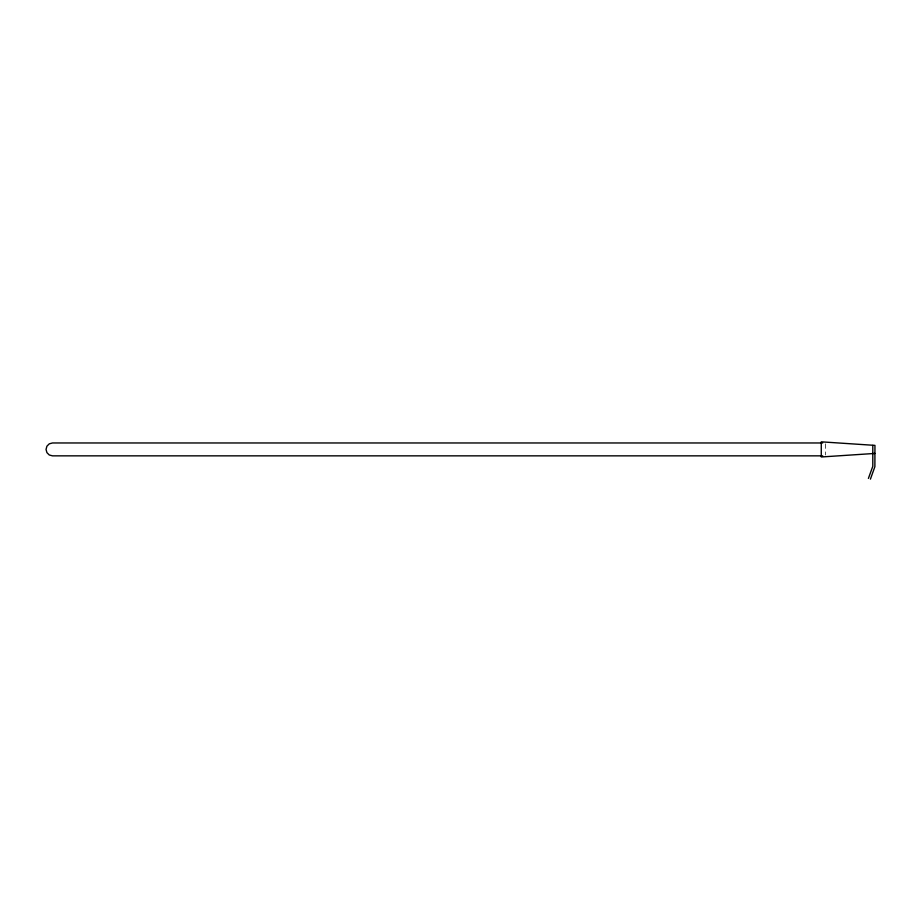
<?xml version="1.0" encoding="UTF-8"?>
<svg xmlns="http://www.w3.org/2000/svg" width="921" height="921" viewBox="0 0 921 921"><rect width="100%" height="100%" fill="white"/><g stroke="black" fill="none" stroke-linecap="round" stroke-linejoin="round"><path stroke-width="0.69" stroke-dasharray="4.61 3.45" d="M825.561 443.83L825.561 454.986"/><path stroke-width="1.38" d="M874.95 453.431L821.267 456.977L821.267 441.838L874.95 445.384L874.881 466.682L870.414 479.162M868.399 478.425L872.797 466.314L872.797 445.384M822.683 442.966L52.497 442.966L49.273 443.83L46.913 446.19L46.05 449.413L46.913 452.625L49.273 454.986L52.497 455.849L822.683 455.849"/></g></svg>
